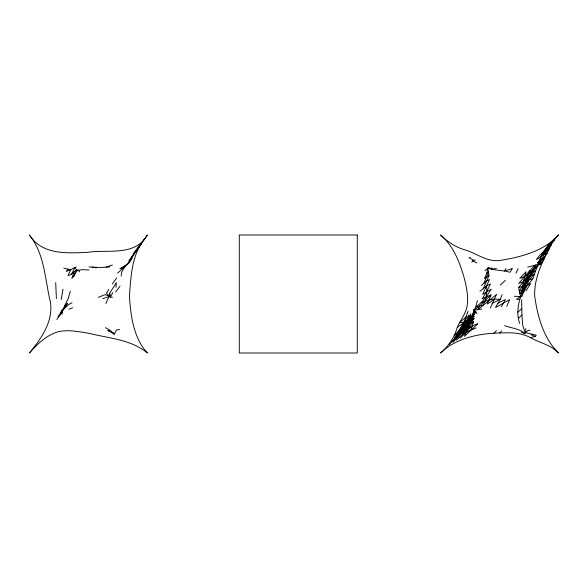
<?xml version="1.0" encoding="UTF-8"?>
<svg xmlns="http://www.w3.org/2000/svg" width="588" height="588" viewBox="0 0 588 588"><rect width="100%" height="100%" fill="white"/><g stroke="black" fill="none" stroke-linecap="round" stroke-linejoin="round"><path stroke-width="0.88" d="M55.713 282.703L56.389 298.579M115.946 287.4L116.373 282.637L109.677 293.228L109.625 296.359L107.42 299.535L105.994 303.592M525.621 332.529L525.76 328.567M519.616 323.451C512.751 302.217 527.539 283.563 535.44 265.107L539.725 263.328L537.469 262.821L541.46 258.345L539.137 262.424L538.983 264.784L540.137 261.322L539.137 262.424L537.469 262.821M61.181 299.601L63.041 289.164M456.523 340.151L462.124 334.903L474.442 312.007L474.031 309.633L472.37 317.299L464.439 336.343L477.779 323.812C466.593 327.604 456.325 335.403 449.328 344.877M514.324 296.301L521.887 296.536C526.473 286.202 525.202 272.295 535.44 265.107L527.745 267.158M62.063 314.117L62.438 310.515L68.34 298.175L70.325 291.126M121.194 276.081C121.047 267.871 129.213 264.409 132.285 257.706L128.574 261.138L147.382 235.009C134.828 256.853 108.111 249.106 87.516 252.348C66.848 253.222 42.233 255.06 29.4 235.009C43.777 252.877 44.909 276.36 49.399 297.859C55.426 318.468 41.968 337.938 29.4 352.991C37.345 344.024 46.459 335.189 58.234 331.698C68.671 329.368 79.351 331.786 89.699 333.484C109.258 338.379 131.33 339.548 147.382 352.991C133.454 337.857 130.72 315.881 129.426 296.168C130.933 276.632 131.543 255.692 144.17 239.536M487.812 268.047L491.605 269.355L492.575 268.238L487.812 268.047L488.995 275.61L484.49 278.558L486.695 273.266L487.812 268.047L488.9 267.871M458.456 337.144C462.308 329.287 469.268 322.834 470.775 313.97L464.946 324.929L452.885 342.348L463.851 331.213L474.178 318.556C465.902 322.878 461.448 331.963 454.517 337.997L463.925 322.151L468.099 311.184M540.74 257.404L547.972 245.71L554.388 240.102C549.699 247.651 541.408 252.105 536.41 259.536C546.539 254.648 550.346 242.381 558.6 235.009C550.361 242.829 541.372 250.878 539.137 262.424M477.427 300.549L475.721 307.171L473.656 310.515L475.773 311.838L476.919 313.573M523.849 292.052L527.186 285.555L528.612 280.211L534.396 274.192L537.02 267.062L539.269 263.946M473.715 321.482L462.124 334.903L470.922 329.956L473.715 321.482C466.968 324.333 463.124 331.198 456.663 334.565L465.226 326.2M61.556 310.067L60.755 312.838L57.925 316.719M479.94 291.273L486.563 285.952L490.443 283.894L486.776 291.508L482.101 298.866L491.046 294.838L487.327 304.025L494.662 299.182L500.337 299.233L502.13 294.779M530.097 270.179L518.778 283.416L523.357 281.696L528.538 274.03L533.669 268.503L537.02 267.062C528.803 273.222 525.334 283.122 519.101 290.891L522.166 289.928L525.327 283.578L530.229 275.706L535.521 270.48C529.869 272.281 525.599 276.823 519.792 278.308L526.047 271.744L523.357 281.696L521.901 293.155L519.814 293.757C523.717 286.576 532.735 282.806 534.396 274.192C527.532 276.095 522.96 282.262 518.638 287.532L519.814 293.757L520.843 296.359L516.507 299.388L519.652 299.241M76.183 269.995L74.198 271.715L71.846 278.344L73.794 276.264L75.242 273.097L77.822 269.877M457.266 327.332C454.48 337.409 448.431 346.119 440.618 352.991C457.53 336.74 482.211 332.911 504.776 332.874C513.515 332.521 522.548 333.322 530.347 337.63C539.681 342.995 550.993 344.737 558.6 352.991C543.385 338.291 537.601 316.366 534.676 296.102C534.029 277.146 542.952 260.425 551.588 244.299L543.893 253.693L545.796 249.466L553.911 239.522C538.953 252.583 518.932 257.36 499.844 260.477C487.584 262.13 477.507 254.119 466.527 250.326C456.575 247.835 447.887 242.131 440.618 235.009C453.767 246.196 459.956 262.939 464.527 279.079C466.71 288.238 468.798 297.815 466.857 307.208C465.248 314.617 460.169 320.475 457.266 327.332L467.556 319.997L474.553 314.065L475.773 311.838L474.442 312.007M129.558 261.976L130.565 259.315L141.649 243.469M454.208 335.527L470.451 319.064L473.362 312.559M490.274 308.134L496.625 294.316L478.118 309.516L473.656 310.515L474.031 309.633M483.211 288.928L488.995 275.61M506.709 306.341L509.671 299.689L495.5 307.546L500.337 299.233L492.112 303.489M491.046 294.838L479.485 306.164L478.118 309.516L481.91 309.053M481.432 285.445L483.887 283.298L488.665 272.009L486.695 273.266M56.764 319.482L62.504 311.934L60.755 312.838L65.694 307.12L67.245 303.562L64.717 306.061M73.794 276.264L76.506 270.179M486.563 285.952C487.261 292.479 486.357 299.167 483.196 304.981L475.721 307.171L481.05 302.739L486.261 296.808L491.289 289.127L482.66 294.338L489.532 279.462L486.408 281.042L483.887 283.298M515.999 273.126L518.065 268.672M89.031 270.01L82.114 269.649L77.212 270.495L74.757 267.702L70.641 269.664L67.995 275.647L71.516 274.295L74.757 267.702L76.278 266.945M130.565 259.315L128.507 263.321L120.003 268.767L124.766 266.739L117.615 273.082M501.314 306.833L505.415 299.52L497.639 303.246M112.742 292.802L110.382 297.043L106.479 293.302L108.773 289.355M546.531 250.37L549.552 248.408L543.753 254.545L547.612 252.891L541.504 259.734L544.782 257.882L539.88 264.916C542.981 253.377 550.361 243.432 558.6 235.009M471.561 316.182L468.114 321.665L462.014 329.155L458.809 331.015M526.047 290.7L530.648 283.644L527.186 285.555M474.553 314.065L462.55 330.265L452.106 341.43M62.438 310.515L67.245 303.562M469.885 317.807L464.946 324.929L461.176 326.994L467.556 319.997L468.981 315.072L463.925 322.151L459.463 322.746L466.358 316.645M506.055 268.598L504.364 271.031L491.605 269.355L496.368 268.385M112.374 283.93L116.725 277.83M115.682 292.06L120.026 286.106M487.401 268.606L484.953 270.583M133.219 253.744L141.605 242.572M471.782 262.13L472.759 260.866L475.251 259.947M530.347 337.63L535.271 336.446L536.271 335.16L526.877 333.051L526.436 331.816L527.914 330.522L530.045 330.147M472.59 325.362L460.338 338.203M455.127 339.327L460.389 333.844L474.413 316.182L470.451 319.064M493.891 333.308L496.456 330.632M131.844 256.552L133.799 254.626M499.66 333.036L501.807 330.941M518.454 318.299L521.938 314.911L521.607 299.829M500.329 285.018L505.386 280.402M71.516 274.295L74.198 271.715M65.694 307.12L68.737 304.496L72.015 302.769M533.669 268.503L539.725 263.328M517.83 312.147L521.799 308.774M473.656 310.515L479.485 306.164M532.03 334.16L531.052 334.748L535.271 336.446M98.306 297.359L105.002 294.603L109.625 296.359L102.907 298.66M68.987 309.214L72.567 307.774M532.89 278.521L528.612 280.211L522.592 286.297L518.638 287.532M481.05 302.739L489.341 299.829L494.662 299.182M470.922 329.956L476.104 327.928M112.382 264.967L106.097 267.15M470.246 257.287L469.011 257.698L473.788 260.359M119.643 329.471L116.358 330.081L114.344 334.116L107.788 330.485L109.53 330.956M109.721 266.849L100.68 267.503L88.935 266.952M112.521 297.227L110.382 297.043L109.677 293.228M92.088 267.128L96.234 267.856M70.825 269.841L63.769 268.165M504.636 325.671C511.369 328.244 519.344 328.479 524.878 333.572M521.38 332.102L524.871 333.778M472.759 260.866L476.956 263.012M105.502 327.692L110.14 330.258L114.344 334.116L113.241 332.881M78.086 269.921L79.578 271.796M525.275 333.33L522.695 325.208L521.938 314.911M512.17 268.716L510.068 272.237L504.364 271.031L512.17 268.716M67.774 269.289L66.216 271.458L70.641 269.664L67.774 269.289M357.276 235.009L239.294 235.009L239.294 352.991L357.276 352.991L357.276 235.009"/></g></svg>
